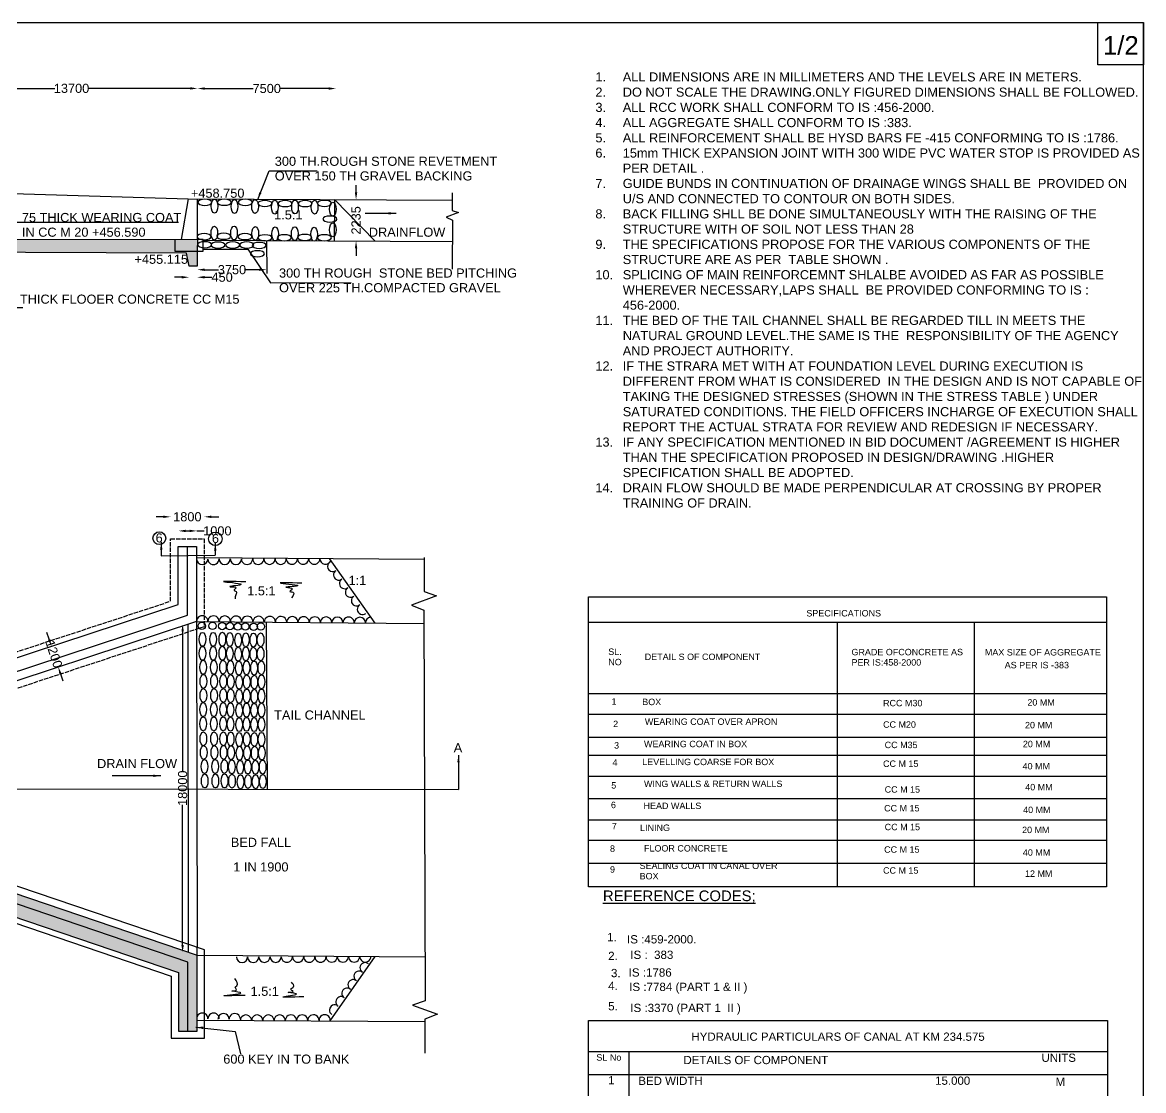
# Model space of a CAD drawing. Header units: millimetres. Extents: x 5124 to 11153714, y 2311 to 37856403.
# Drawn here: x 11092290 to 11153714, y 37797889 to 37856403 of the extents above; entities that cross this region are included whole.
import ezdxf

# ---------------------------------------------------------------- set-up
doc = ezdxf.new("R2010")
doc.units = ezdxf.units.MM
doc.header["$MEASUREMENT"] = 0
doc.linetypes.add('ACAD_ISO02W100', pattern=[15, 12, -3])
doc.layers.add('DIMENSION', color=50, linetype='Continuous')
doc.layers.add('TEXT', color=7, linetype='Continuous')
doc.styles.get("Standard").update_dxf_attribs({"font": 'arial.ttf', "height": 500})
doc.dimstyles.get("Standard").update_dxf_attribs({"dimtxt": 500, "dimasz": 400, "dimexe": 0.18, "dimexo": 0.0625, "dimgap": 0.09, "dimtad": 0, "dimdec": 0, "dimzin": 0, "dimdsep": 46, "dimtxsty": 'Standard', "dimcen": 0.09, "dimse1": 1, "dimse2": 1, "dimadec": 0, "dimazin": 0, "dimtfac": 1, "dimtdec": 0, "dimtofl": 0, "dimtmove": 0, "dimatfit": 3, "dimfxl": 0, "dimtolj": 1, "dimtzin": 0, "dimarcsym": 0})
pattern_1 = [(50, (0, 0), (537.945137, -47.064101), [56.25, -618.75]), (355, (0, 0), (-104.0635, 564.1441), [45, -495]), (100.4514, (44.83, -3.9), (433.882036, 517.0796565), [47.8051425, -525.856584]), (46.1842, (0, 150), (800.430786, -124.139261), [84.375, -928.125]), (96.6356, (66.7, 139.66), (700.997029, 730.588403), [71.707716, -788.78475]), (351.1842, (0, 150), (700.996459, 730.58895), [67.5, -742.5]), (21, (75, 112.5), (447.680289, -301.964168), [56.25, -618.75]), (326, (75, 112.5), (182.486499, 543.862534), [45, -495]), (71.4514, (112.3, 87.34), (630.1669714, 241.8978725), [47.8051425, -525.856584]), (37.5, (0, 0), (9.1198915, 249.6703904), [0, -489, 0, -502.5, 0, -496.875]), (7.5, (0, 0), (197.302153, 295.808784), [0, -286.5, 0, -477.75, 0, -189.375]), (327.5, (-167.25, 0), (400.3668271, -16.9161538), [0, -187.5, 0, -585, 0, -776.25]), (317.5, (-242.25, 0), (437.389627, 75.0787367), [0, -243.75, 0, -388.5, 0, -551.25])]

# ---------------------------------------------------------------- blocks, each defined once
blk = doc.blocks.new('*D16')
at = {"layer": 'Defpoints', "color": 0, "transparency": 16777216}
for p in [(11088078, 37852779), (11101881, 37852789), (11101881, 37852779)]:
    blk.add_point(p, dxfattribs=at)
at = {"layer": 'TEXT', "color": 0, "lineweight": -2, "transparency": 16777216}
for p, q in [((11088478, 37852789), (11094063, 37852789)), ((11101481, 37852789), (11095896, 37852789))]:
    blk.add_line(p, q, dxfattribs=at)
at = {"layer": 'TEXT', "color": 0, "transparency": 16777216}
for points in [[(11088478, 37852855), (11088478, 37852722), (11088078, 37852789)], [(11101481, 37852855), (11101481, 37852722), (11101881, 37852789)]]:
    blk.add_solid(points, dxfattribs=at)
at = {"layer": 'TEXT', "color": 0, "transparency": 16777216, "insert": (11094980, 37852789), "char_height": 500, "attachment_point": 5}
blk.add_mtext('\\A1;13700', dxfattribs=at)
blk = doc.blocks.new('*D17')
at = {"layer": 'Defpoints', "color": 0, "transparency": 16777216}
for p in [(11101881, 37852779), (11109467, 37852781), (11109467, 37852779)]:
    blk.add_point(p, dxfattribs=at)
at = {"layer": 'TEXT', "color": 0, "lineweight": -2, "transparency": 16777216}
for p, q in [((11102281, 37852781), (11104931, 37852781)), ((11109067, 37852781), (11106418, 37852781))]:
    blk.add_line(p, q, dxfattribs=at)
at = {"layer": 'TEXT', "color": 0, "transparency": 16777216}
for points in [[(11102281, 37852848), (11102281, 37852714), (11101881, 37852781)], [(11109067, 37852848), (11109067, 37852714), (11109467, 37852781)]]:
    blk.add_solid(points, dxfattribs=at)
at = {"layer": 'TEXT', "color": 0, "transparency": 16777216, "insert": (11105674, 37852781), "char_height": 500, "attachment_point": 5}
blk.add_mtext('\\A1;7500', dxfattribs=at)
blk = doc.blocks.new('*D24')
at = {"layer": 'Defpoints', "color": 0, "transparency": 16777216}
for p in [(11101870, 37843867), (11105670, 37843875), (11105670, 37842856)]:
    blk.add_point(p, dxfattribs=at)
at = {"layer": 'TEXT', "color": 0, "lineweight": -2, "transparency": 16777216}
for p, q in [((11102270, 37842856), (11103024, 37842856)), ((11105270, 37842856), (11104516, 37842856))]:
    blk.add_line(p, q, dxfattribs=at)
at = {"layer": 'TEXT', "color": 0, "transparency": 16777216}
for points in [[(11102270, 37842923), (11102270, 37842790), (11101870, 37842856)], [(11105270, 37842923), (11105270, 37842790), (11105670, 37842856)]]:
    blk.add_solid(points, dxfattribs=at)
at = {"layer": 'TEXT', "color": 0, "transparency": 16777216, "insert": (11103770, 37842856), "char_height": 500, "attachment_point": 5}
blk.add_mtext('\\A1;3750', dxfattribs=at)
blk = doc.blocks.new('*D25')
at = {"layer": 'Defpoints', "color": 0, "transparency": 16777216}
for p in [(11101420, 37843051), (11101870, 37843051), (11101870, 37842444)]:
    blk.add_point(p, dxfattribs=at)
at = {"layer": 'TEXT', "color": 0, "lineweight": -2, "transparency": 16777216}
for p, q in [((11101020, 37842444), (11100620, 37842444)), ((11102270, 37842444), (11102670, 37842444))]:
    blk.add_line(p, q, dxfattribs=at)
at = {"layer": 'TEXT', "color": 0, "transparency": 16777216}
for points in [[(11101020, 37842510), (11101020, 37842377), (11101420, 37842444)], [(11102270, 37842510), (11102270, 37842377), (11101870, 37842444)]]:
    blk.add_solid(points, dxfattribs=at)
at = {"layer": 'TEXT', "color": 0, "transparency": 16777216, "insert": (11103231, 37842444), "char_height": 500, "attachment_point": 5}
blk.add_mtext('\\A1;450', dxfattribs=at)
blk = doc.blocks.new('*D26')
at = {"layer": 'Defpoints', "color": 0, "transparency": 16777216}
for p in [(11110569, 37846697), (11110934, 37846697), (11110922, 37844424)]:
    blk.add_point(p, dxfattribs=at)
at = {"layer": 'TEXT', "color": 0, "lineweight": -2, "transparency": 16777216}
for p, q in [((11110569, 37847097), (11110569, 37847497)), ((11110569, 37844024), (11110569, 37843624))]:
    blk.add_line(p, q, dxfattribs=at)
at = {"layer": 'TEXT', "color": 0, "transparency": 16777216}
for points in [[(11110502, 37847097), (11110635, 37847097), (11110569, 37846697)], [(11110502, 37844024), (11110635, 37844024), (11110569, 37844424)]]:
    blk.add_solid(points, dxfattribs=at)
at = {"layer": 'TEXT', "color": 0, "transparency": 16777216, "insert": (11110569, 37845560), "char_height": 500, "attachment_point": 5, "rotation": 90}
blk.add_mtext('\\A1;2235', dxfattribs=at)
blk = doc.blocks.new('*D48')
at = {"layer": 'Defpoints', "color": 0, "transparency": 16777216}
for p in [(11101067, 37823439), (11101369, 37823439), (11101391, 37805464)]:
    blk.add_point(p, dxfattribs=at)
at = {"layer": 'TEXT', "color": 0, "lineweight": -2, "transparency": 16777216}
for p, q in [((11101067, 37823039), (11101067, 37815368)), ((11101067, 37805864), (11101067, 37813535))]:
    blk.add_line(p, q, dxfattribs=at)
at = {"layer": 'TEXT', "color": 0, "transparency": 16777216}
for points in [[(11101000, 37823039), (11101133, 37823039), (11101067, 37823439)], [(11101000, 37805864), (11101133, 37805864), (11101067, 37805464)]]:
    blk.add_solid(points, dxfattribs=at)
at = {"layer": 'TEXT', "color": 0, "transparency": 16777216, "insert": (11101067, 37814451), "char_height": 500, "attachment_point": 5, "rotation": 90}
blk.add_mtext('\\A1;18000', dxfattribs=at)
blk = doc.blocks.new('*D109')
at = {"layer": 'Defpoints', "color": 0, "transparency": 16777216}
for p in [(11100840, 37828112), (11101848, 37828547), (11101848, 37828112)]:
    blk.add_point(p, dxfattribs=at)
at = {"layer": 'TEXT', "color": 0, "lineweight": -2, "transparency": 16777216}
for p, q in [((11101240, 37828547), (11101448, 37828547)), ((11101848, 37828547), (11102248, 37828547))]:
    blk.add_line(p, q, dxfattribs=at)
at = {"layer": 'TEXT', "color": 0, "transparency": 16777216}
for points in [[(11101240, 37828614), (11101240, 37828481), (11100840, 37828547)], [(11101448, 37828614), (11101448, 37828481), (11101848, 37828547)]]:
    blk.add_solid(points, dxfattribs=at)
at = {"layer": 'TEXT', "color": 0, "transparency": 16777216, "insert": (11102970, 37828547), "char_height": 500, "attachment_point": 5}
blk.add_mtext('\\A1;1000', dxfattribs=at)
blk = doc.blocks.new('*D110')
at = {"layer": 'Defpoints', "color": 0, "transparency": 16777216}
for p in [(11102243, 37829320), (11100409, 37828112), (11102243, 37828112)]:
    blk.add_point(p, dxfattribs=at)
at = {"layer": 'TEXT', "color": 0, "lineweight": -2, "transparency": 16777216}
for p, q in [((11100009, 37829320), (11099609, 37829320)), ((11102643, 37829320), (11103043, 37829320))]:
    blk.add_line(p, q, dxfattribs=at)
at = {"layer": 'TEXT', "color": 0, "transparency": 16777216}
for points in [[(11100009, 37829387), (11100009, 37829254), (11100409, 37829320)], [(11102643, 37829387), (11102643, 37829254), (11102243, 37829320)]]:
    blk.add_solid(points, dxfattribs=at)
at = {"layer": 'TEXT', "color": 0, "transparency": 16777216, "insert": (11101326, 37829320), "char_height": 500, "attachment_point": 5}
blk.add_mtext('\\A1;1800', dxfattribs=at)
blk = doc.blocks.new('*D119')
at = {"layer": 'Defpoints', "color": 0, "transparency": 16777216}
for p in [(11095821, 37822872), (11096197, 37821732), (11094253, 37821091)]:
    blk.add_point(p, dxfattribs=at)
at = {"layer": 'TEXT', "color": 0, "lineweight": -2, "transparency": 16777216}
for p, q in [((11093752, 37822611), (11093626, 37822991)), ((11094378, 37820711), (11094504, 37820331))]:
    blk.add_line(p, q, dxfattribs=at)
at = {"layer": 'TEXT', "color": 0, "transparency": 16777216}
for points in [[(11093815, 37822632), (11093688, 37822590), (11093877, 37822231)], [(11094442, 37820732), (11094315, 37820690), (11094253, 37821091)]]:
    blk.add_solid(points, dxfattribs=at)
at = {"layer": 'TEXT', "color": 0, "transparency": 16777216, "insert": (11094018, 37821802), "char_height": 500, "attachment_point": 5, "rotation": 288.25863}
blk.add_mtext('\\A1;1200', dxfattribs=at)

msp = doc.modelspace()

# ---------------------------------------------------------------- hatches: boundary and pattern name
at = {"layer": 'DIMENSION'}
h = msp.add_hatch(dxfattribs=at)
h.set_pattern_fill('AR-CONC', color=0, scale=75, style=0)
h.set_pattern_definition(pattern_1)
h.paths.add_polyline_path([(11088033.9, 37846551.9), (11087513, 37846552.2), (11064439.5, 37846584.6), (11064439.4, 37846172.8), (11088033.9, 37846119.3)])
h.paths.add_polyline_path([(11088034, 37844519.4), (11064438.9, 37844532.1), (11064438.8, 37844144.6), (11088034, 37844144.6)])
h.paths.add_polyline_path([(11100643.8, 37844512.7), (11088034, 37844519.4), (11088034, 37844144.6), (11088034, 37843811.5), (11101282.6, 37843767.5), (11101419.5, 37843051.3), (11101869.7, 37843051.3), (11101869.7, 37843870.6), (11100643.8, 37843870.6)])
h.paths.add_polyline_path([(11101874.6, 37844512), (11100643.8, 37844512.7), (11100643.8, 37843870.6), (11101869.7, 37843870.6)])
h = msp.add_hatch(dxfattribs=at)
h.set_pattern_fill('AR-CONC', color=0, scale=75, style=0)
h.set_pattern_definition(pattern_1)
h.paths.add_polyline_path([(11101354, 37804926.1), (11087761.3, 37809542.9), (11087112.2, 37809542.7), (11087112.2, 37808757.3), (11087986.9, 37808726.5), (11100838.1, 37804353.2), (11100838.1, 37801152), (11101354, 37801152)])
h.paths.add_polyline_path([(11101867.6, 37805302.2), (11088044, 37809991.5), (11088047.2, 37809542.9), (11087761.3, 37809542.9), (11101354, 37804926.1), (11101354, 37801152), (11101869.8, 37801152)])

# ---------------------------------------------------------------- linework, layer by layer
at = {"layer": 'DIMENSION', "color": 0}
msp.add_lwpolyline([(10987594.9, 37856390.1), (11153694.4, 37856390.1), (11153694.4, 37739464.4), (10987594.9, 37739464.4)], close=True, dxfattribs=at)
for points in [[(11029244.9, 37848829), (11029798.3, 37848829), (11036084.9, 37851261.6), (11041216.7, 37851261.6), (11048182.8, 37846647.7), (11063264.2, 37846616.1), (11070252.4, 37851271.2), (11079357.2, 37851271.2), (11087513, 37847150.5), (11101368.4, 37846746.2), (11115847.1, 37846671.3)], [(11101368.4, 37846746.2), (11100984, 37844512.5)], [(11101874.6, 37844512), (11101886.1, 37846743.5)], [(11109380, 37846704.8), (11109366, 37844433.3)], [(11109380, 37846704.8), (11111616, 37844419.3)], [(11115831.8, 37847062.6), (11115831.8, 37846108.5), (11116188.7, 37845983.7), (11115496.9, 37845729.4), (11115858, 37845568.6), (11115827, 37842889.6)], [(11023478.1, 37844554.1), (11101874.6, 37844512), (11101869.7, 37843866.7), (11101869.7, 37843051.3), (11101419.5, 37843051.3), (11101282.6, 37843767.5), (11088034, 37843811.5), (11088034, 37844144.6), (11029244.9, 37844144.6)], [(11100643.8, 37844512.7), (11100643.8, 37843870.6), (11102188, 37843870.6), (11102188, 37844511.4), (11101874.6, 37844512)], [(11102188, 37844477.7), (11115844.4, 37844393.2)], [(11105669.1, 37844456.1), (11105673.1, 37842641.8)], [(11102188, 37843983.2), (11104634, 37843990.1), (11105878.4, 37842134), (11110301, 37842148.5)], [(11087071, 37819514), (11087071, 37820321.2), (11087956.4, 37820284.2), (11100817, 37824516.3), (11100817, 37827698.9), (11101834.3, 37827698.9), (11101834.3, 37823592.2), (11087981, 37819021.8)], [(11087904.1, 37819514.4), (11101334.5, 37823941.3), (11101334.5, 37827698.9)], [(11101834.3, 37827083.5), (11114320.4, 37827007.5)], [(11109094.4, 37827039.3), (11111588.2, 37823499.6)], [(11114291.1, 37827088.7), (11114291.1, 37825231.4), (11114977.8, 37824983.2), (11113605.9, 37824479.3), (11114286.7, 37824212.9), (11114347.1, 37802814.6), (11113664.8, 37802567.1), (11115039, 37802066.2), (11114331.9, 37801800.7), (11114331.9, 37799946.9)], [(11101391.5, 37805463.7), (11101369.1, 37823438.7)], [(11101834.3, 37823592.2), (11101867.4, 37805740.2)], [(11101834.3, 37823592.2), (11114304.4, 37823473.8)], [(11105643.8, 37823556), (11105698.1, 37814398.6)], [(11086822.6, 37809542.7), (11086822.6, 37808460.5), (11087896.3, 37808425.5), (11100445.3, 37804163.6), (11100445.3, 37800752.9), (11102262.9, 37800752.9), (11102262.9, 37805606.5), (11088041.1, 37810413.2)], [(11088044, 37809991.5), (11101867.6, 37805302.2)], [(11087112.2, 37809542.7), (11087112.2, 37808757.3), (11087986.9, 37808726.5), (11100838.1, 37804353.2), (11100838.1, 37801152), (11101869.8, 37801152), (11101867.4, 37805740.2)], [(11101354, 37801152), (11101354, 37804926.1), (11087761.3, 37809542.9)], [(11101867.6, 37805302.2), (11114340.6, 37805211.4)], [(11109156.3, 37801708.9), (11111622, 37805231.2)], [(11101869.5, 37801752.4), (11114342, 37801677.8)]]:
    msp.add_lwpolyline(points, dxfattribs=at)
at = {"layer": 'DIMENSION', "color": 0, "linetype": 'ACAD_ISO02W100', "ltscale": 20}
msp.add_lwpolyline([(11086774.5, 37819513.9), (11086774.5, 37820600.6), (11087515.6, 37820571.9), (11087854.1, 37820571.9), (11100408.7, 37824697.7), (11100408.7, 37828111.7), (11102243.4, 37828111.7), (11102243.4, 37823293.5), (11087984, 37818598)], dxfattribs=at)
at = {"layer": 'DIMENSION', "color": 0}
for centre in [(11102115.4, 37823343.7), (11102700.2, 37823343.7), (11103231.4, 37823335.8), (11103658.4, 37823324.7), (11104092.7, 37823306.1), (11104501.1, 37823309.9), (11104961.4, 37823295), (11105347.5, 37823313.5)]:
    msp.add_circle(centre, 201, dxfattribs=at)
for centre, radius, start, end in [((11102141.3, 37827008.6), 307, 180.442711, 0), ((11102755.4, 37827009.7), 307, 180.221356, 0.221356), ((11103369.4, 37827014.5), 307, 180.66407, 359.778641), ((11103983.5, 37827015.7), 307, 180.442711, 0), ((11104597.6, 37827016.9), 307, 180.221356, 0.221356), ((11105211.6, 37827019.2), 307, 180.221356, 0.221356), ((11105825.7, 37827021.6), 307, 180.221356, 0.221356), ((11106439.8, 37827024), 307, 180.221356, 0.221356), ((11107053.8, 37827026.3), 307, 180.221356, 0.221356), ((11107667.9, 37827028.7), 307, 180.221356, 0.221356), ((11108282, 37827031.1), 307, 180.221356, 0.221356), ((11108896, 37827033.5), 307, 180.221356, 337.79188), ((11109288.2, 37826608.6), 286.8, 140.501436, 307.754046), ((11109615.9, 37826138.6), 286.8, 122.022946, 307.519891), ((11109942.7, 37825667.9), 286.8, 122.022946, 307.519891), ((11110269.5, 37825197.2), 286.8, 122.022946, 307.519891), ((11110596.3, 37824726.4), 286.8, 122.022946, 307.519891), ((11110923.1, 37824255.7), 286.8, 122.022946, 307.519891), ((11102142.7, 37823595.3), 308.4, 358.339572, 180.57218), ((11102759.4, 37823587), 308.4, 358.78612, 180.125631), ((11103376.1, 37823578.8), 308.4, 359.232629, 179.679123), ((11103992.9, 37823572.9), 308.4, 359.232629, 179.679123), ((11104609.6, 37823569.4), 308.4, 358.78612, 180.125631), ((11105226.3, 37823561.2), 308.4, 359.232629, 179.679123), ((11105843.1, 37823555.3), 308.4, 359.232629, 179.679123), ((11106459.9, 37823551.9), 308.4, 358.78612, 180.125631), ((11107076.6, 37823543.6), 308.4, 359.232629, 179.679123), ((11107693.3, 37823540.2), 308.4, 358.78612, 180.125631), ((11108310.1, 37823531.9), 308.4, 359.232629, 179.679123), ((11108926.8, 37823527.2), 308.4, 359.009378, 179.902374), ((11109543.5, 37823519), 308.4, 359.455876, 179.455876), ((11110160.3, 37823518.5), 308.4, 359.009378, 179.902374), ((11110777.1, 37823510.2), 308.4, 359.455876, 179.455876), ((11111393.8, 37823509.7), 308.4, 95.412723, 179.902374), ((11104322, 37805213.7), 307, 180.442711, 0), ((11104936, 37805214.9), 307, 180.221356, 0.221356), ((11105550.1, 37805219.6), 307, 180.66407, 359.778641), ((11106164.2, 37805220.8), 307, 180.442711, 0), ((11106778.2, 37805222), 307, 180.221356, 0.221356), ((11107392.3, 37805224.4), 307, 180.221356, 0.221356), ((11108006.4, 37805226.7), 307, 180.221356, 0.221356), ((11108620.4, 37805229.1), 307, 180.221356, 0.221356), ((11109234.5, 37805231.5), 307, 180.221356, 0.221356), ((11109848.6, 37805232.7), 307, 180.221356, 0.221356), ((11110462.7, 37805233.9), 307, 180.221356, 0.221356), ((11111076.7, 37805235.1), 307, 180.221356, 0.221356), ((11111069.7, 37804612.9), 286.8, 50.727827, 238.262388), ((11110741, 37804149.2), 286.8, 50.727827, 238.262388), ((11110408.5, 37803683.2), 286.8, 50.727827, 238.262388), ((11109743.7, 37802751.2), 286.8, 50.727827, 238.262388), ((11110076.1, 37803217.2), 286.8, 50.727827, 238.262388), ((11109393.3, 37802297.3), 286.8, 50.727827, 238.262388), ((11102147.7, 37801823.8), 308.4, 359.106943, 181.339552), ((11102764.5, 37801823.8), 308.4, 359.553492, 180.893003), ((11103304.8, 37801800.3), 308.4, 359.106943, 181.339552), ((11103921.6, 37801800.3), 308.4, 359.553492, 180.893003), ((11104532.8, 37801721.6), 308.4, 359.106943, 181.339552), ((11105149.5, 37801721.6), 308.4, 359.553492, 180.893003), ((11105766.3, 37801721.6), 308.4, 0, 180.446495), ((11106383.1, 37801724), 308.4, 0, 180.446495), ((11106999.9, 37801728.8), 308.4, 359.553492, 180.893003), ((11107616.6, 37801728.8), 308.4, 0, 180.446495), ((11108233.4, 37801731.2), 308.4, 0, 180.446495), ((11108850.2, 37801736), 308.4, 359.553492, 180.893003)]:
    msp.add_arc(centre, radius, start, end, dxfattribs=at)
at = {"layer": 'DIMENSION', "color": 0, "extrusion": (0, 0, -1)}
for centre in [(11102284.6, 37846546.5), (11103351.5, 37846554), (11104500.1, 37846547.9), (11105574.5, 37846484.8), (11106680.6, 37846476.9), (11107779.7, 37846480.9), (11108834.4, 37846488.8), (11109137.5, 37845629.6), (11102244.6, 37844665.8), (11103318.8, 37844688.1), (11104481.9, 37844671.4), (11105578.2, 37844604.7), (11106638.4, 37844610.2), (11107757, 37844626.9), (11108831.2, 37844610.2), (11102272.4, 37844226.6), (11103007, 37844204.3), (11103808.5, 37844209.9), (11104582.1, 37844209.9), (11105261.1, 37844187.6), (11105166.4, 37843731.8)]:
    msp.add_ellipse(centre, major_axis=(383.9, 0), ratio=0.4316396, dxfattribs=at)
at = {"layer": 'DIMENSION', "color": 0}
for centre in [(11102809.4, 37846333.4), (11103906.9, 37846321.5), (11105034.1, 37846321.5), (11106113.8, 37846280), (11107223.3, 37846291.9), (11108299.5, 37846282.6), (11109297.4, 37846173.1), (11109292.5, 37845043.5), (11102805.2, 37844855.9), (11103883, 37844867.6), (11105048.9, 37844844.2), (11106134.9, 37844815.3), (11107207, 37844832.8), (11108279, 37844797.7), (11102150.1, 37822610.1), (11102734.9, 37822610.1), (11103242.7, 37822612.5), (11103647.4, 37822596.1), (11104110.6, 37822565.4), (11104524.9, 37822583.9), (11104942.2, 37822568.5), (11105340.8, 37822580.8), (11102150.1, 37821841), (11102734.9, 37821841), (11103242.7, 37821843.5), (11103647.4, 37821827), (11104110.6, 37821796.4), (11104524.9, 37821814.8), (11104942.2, 37821799.5), (11105340.8, 37821811.7), (11102187.8, 37821077.3), (11102772.7, 37821077.3), (11103280.4, 37821079.8), (11103685.2, 37821063.4), (11104148.3, 37821032.7), (11104562.6, 37821051.1), (11104979.9, 37821035.8), (11105378.5, 37821048), (11102203.2, 37820305.6), (11102788.1, 37820305.6), (11103295.9, 37820308.1), (11103700.6, 37820291.7), (11104163.7, 37820261), (11104578, 37820279.5), (11104995.3, 37820264.1), (11105393.9, 37820276.4), (11102203.2, 37819529.9), (11102788.1, 37819529.9), (11103295.9, 37819532.4), (11103700.6, 37819516), (11104163.7, 37819485.3), (11104578, 37819503.7), (11104995.3, 37819488.4), (11105393.9, 37819500.6), (11102197.8, 37818759.1), (11102782.6, 37818759.1), (11103290.4, 37818761.6), (11103695.1, 37818745.2), (11104158.3, 37818714.5), (11104572.5, 37818733), (11104989.8, 37818717.6), (11105388.5, 37818729.9), (11102197.8, 37817977.7), (11102782.6, 37817977.7), (11103290.4, 37817980.2), (11103695.1, 37817963.8), (11104158.3, 37817933.1), (11104572.5, 37817951.6), (11104989.8, 37817936.2), (11105388.5, 37817948.5), (11102202.6, 37817159.6), (11102787.5, 37817159.6), (11103295.3, 37817162.1), (11103700, 37817145.7), (11104163.1, 37817115), (11104577.4, 37817133.4), (11104994.7, 37817118.1), (11105393.3, 37817130.3), (11102221.7, 37816411.7), (11102806.5, 37816411.7), (11103314.3, 37816414.2), (11103719.1, 37816397.8), (11104182.2, 37816367.1), (11104596.5, 37816385.5), (11105013.8, 37816370.2), (11105412.4, 37816382.4), (11102260.7, 37815642), (11102845.5, 37815642), (11103353.3, 37815644.5), (11103758, 37815628.1), (11104221.2, 37815597.4), (11104635.4, 37815615.8), (11105052.7, 37815600.5), (11105451.4, 37815612.7), (11102275.1, 37814850), (11102859.9, 37814850), (11103367.7, 37814852.4), (11103772.4, 37814836), (11104649.8, 37814823.8), (11104235.6, 37814805.3), (11105067.1, 37814808.4), (11105465.8, 37814820.7)]:
    msp.add_ellipse(centre, major_axis=(0, -381.8), ratio=0.4747174, dxfattribs=at)
at = {"layer": 'TEXT'}
msp.add_lwpolyline([(11151209.5, 37856403), (11153713.5, 37856403), (11153713.5, 37854076.5), (11151209.5, 37854076.5)], close=True, dxfattribs=at)
at = {"layer": 'TEXT', "color": 0}
for points in [[(11123307.9, 37824933.4), (11151691.2, 37824933.4), (11151691.2, 37809054.8), (11123307.9, 37809054.8)], [(11123304, 37801720.6), (11151730.7, 37801720.6), (11151730.7, 37782794.7), (11123304, 37782794.7)]]:
    msp.add_lwpolyline(points, close=True, dxfattribs=at)
for points in [[(11123307.9, 37823554.5), (11151691.2, 37823554.5)], [(11136932.5, 37823554.5), (11136932.5, 37809054.8)], [(11144431.7, 37823554.5), (11144431.7, 37809054.8)], [(11123307.9, 37819637.9), (11151691.2, 37819637.9)], [(11123307.9, 37818514), (11151691.2, 37818514)], [(11123307.9, 37817253.9), (11151691.2, 37817253.9)], [(11123307.9, 37816266.2), (11151691.2, 37816266.2)], [(11123307.9, 37815108.2), (11151691.2, 37815108.2)], [(11123307.9, 37813882.2), (11151691.2, 37813882.2)], [(11123307.9, 37812724.2), (11151691.2, 37812724.2)], [(11123307.9, 37811600.3), (11151691.2, 37811600.3)], [(11123307.9, 37810340.2), (11151691.2, 37810340.2)], [(11123304, 37800028.4), (11151730.7, 37800028.4)], [(11125534.1, 37782786.6), (11125534.1, 37800006)], [(11123304, 37798776.5), (11151730.7, 37798776.5)]]:
    msp.add_lwpolyline(points, dxfattribs=at)
for centre, radius in [((11099791.9, 37828150.1), 348.1), ((11102859.8, 37828114.9), 368.1)]:
    msp.add_circle(centre, radius, dxfattribs=at)
for points in [[(11104534.5, 37825753.9), (11103380.6, 37825759.5), (11104244.6, 37825598), (11103664.9, 37825492.1), (11103988.2, 37825419.8), (11103882.3, 37825291.7), (11103993.8, 37825224.8), (11103977.1, 37825041.1), (11103949.2, 37824829.5)], [(11107601.8, 37825681.1), (11106464.7, 37825686.7), (11107351, 37825530.8), (11106743.4, 37825458.4), (11107072.3, 37825358.1), (11106932.9, 37825235.6), (11107111.3, 37825191.1), (11107033.3, 37824873.7)], [(11104489.7, 37803104.7), (11103396.5, 37803104.7), (11104222.6, 37803259.9), (11103769.2, 37803346.7), (11104017.6, 37803408.8), (11103949.3, 37803545.3), (11104036.2, 37803632.2), (11103930.7, 37804023.1)], [(11107709.1, 37803024.5), (11106644.8, 37803042.8), (11107286.8, 37803192), (11106845.8, 37803266.5), (11107119.1, 37803322.4), (11106994.8, 37803440.3), (11107137.7, 37803576.8), (11107038.3, 37803825)]]:
    msp.add_spline(points, degree=3, dxfattribs=at)

# ---------------------------------------------------------------- texts
at = {"layer": 'DIMENSION', "color": 0}
msp.add_text('SPECIFICATIONS ', height=351.475, dxfattribs=at).set_placement((11135239.8, 37823861.5))
at = {"layer": 'TEXT', "color": 0}
for s, height, p in [('1/2', 1012.5, (11151483.6, 37854640.1)), ('300 TH.ROUGH STONE REVETMENT', 500, (11106116.5, 37848547.6)), ('OVER 150 TH GRAVEL BACKING', 500, (11106116.5, 37847744.4)), ('+458.750', 500, (11101521.1, 37846799.5)), ('75 THICK WEARING COAT', 500, (11092260.8, 37845466.1)), ('1.5:1', 500, (11106081.4, 37845613)), ('IN CC M 20 +456.590 ', 500, (11092260.8, 37844662.9)), ('DRAINFLOW', 500, (11111268, 37844663.1)), ('+455.115', 500, (11098430.4, 37843180.4)), ('300 TH ROUGH  STONE BED PITCHING ', 500, (11106349, 37842425.1)), ('OVER 225 TH.COMPACTED GRAVEL ', 500, (11106349, 37841621.9)), ('700 THICK FLOOER CONCRETE CC M15 ', 500, (11090795.1, 37840993.3)), ('6', 500, (11099586.4, 37827915.9)), ('6', 500, (11102669.1, 37827885.8)), ('1:1', 500, (11110157.3, 37825590.4)), ('1.5:1', 500, (11104605, 37825017.4)), ('SL.', 351.47, (11124386.9, 37821754.6)), ('GRADE OFCONCRETE AS ', 351.475, (11137710.1, 37821735.4)), ('MAX SIZE OF AGGREGATE ', 351.475, (11145018.8, 37821723.4)), ('NO ', 351.47, (11124386.9, 37821190)), ('DETAIL S OF COMPONENT ', 351.475, (11126385.6, 37821475.7)), ('PER IS:458-2000', 351.475, (11137710.1, 37821170.8)), ('AS PER IS -383', 351.475, (11146105.5, 37821022.5)), ('1', 351.5, (11124566.8, 37819030.6)), ('BOX', 351.47, (11126248.2, 37819003)), ('RCC M30', 351.47, (11139441.3, 37818940.7)), ('20 MM', 351.47, (11147347.9, 37818979)), ('TAIL CHANNEL', 500, (11106082.9, 37818211.7)), ('WEARING COAT OVER APRON ', 351.475, (11126392.2, 37817923.7)), ('2', 351.5, (11124653.4, 37817801.1)), ('CC M20 ', 351.47, (11139441.3, 37817765.2)), ('20 MM', 351.47, (11147217.5, 37817733.5)), ('WEARING COAT IN BOX', 351.475, (11126344.2, 37816700.4)), ('20 MM', 351.47, (11147101.5, 37816699)), ('A', 500, (11115919.1, 37816423.8)), ('3', 351.5, (11124705.4, 37816623.4)), ('CC M35', 351.47, (11139529.6, 37816648.5)), ('DRAIN FLOW ', 500, (11096379.3, 37815553.3)), ('4', 351.5, (11124618.8, 37815688.3)), ('LEVELLING COARSE FOR BOX ', 351.475, (11126248.2, 37815717)), ('CC M 15 ', 351.47, (11139441.3, 37815619.9)), ('40 MM', 351.47, (11147087, 37815482.5)), ('5', 351.5, (11124550.1, 37814434)), ('WING WALLS & RETURN WALLS ', 351.475, (11126344.2, 37814517.7)), ('40 MM ', 351.47, (11147232, 37814338.4)), ('CC M 15 ', 351.47, (11139529.6, 37814209.3)), ('6', 351.5, (11124532.8, 37813360.3)), ('HEAD WALLS ', 351.475, (11126320.5, 37813311.6)), ('CC M 15 ', 351.47, (11139500.2, 37813180.7)), ('40 MM ', 351.47, (11147116, 37813092.9)), ('7', 351.5, (11124584.8, 37812200)), ('LINING ', 351.47, (11126128.4, 37812112.3)), ('CC M 15 ', 351.47, (11139529.6, 37812152.1)), ('20 MM ', 351.47, (11147058, 37811992.3)), ('BED FALL ', 500, (11103707.4, 37811238.5)), ('8', 351.5, (11124480.8, 37810970.4)), ('FLOOR CONCRETE ', 351.475, (11126344.5, 37810985)), ('CC M 15 ', 351.47, (11139500.2, 37810917.9)), ('40 MM ', 351.47, (11147101.5, 37810756.5)), ('1 IN 1900 ', 500, (11103840.1, 37809890.9)), ('SEALING COAT IN CANAL OVER ', 351.475, (11126104.4, 37810025.5)), ('9', 351.5, (11124480.8, 37809827.5)), ('BOX ', 351.47, (11126104.4, 37809460.9)), ('CC M 15 ', 351.47, (11139441.3, 37809771.8)), ('12 MM ', 351.47, (11147217.4, 37809597.9)), ('%%UREFERENCE CODES;', 582.746, (11124094, 37808268.2)), ('1.', 453.25, (11124320.8, 37806070.6)), ('IS :459-2000.', 453.247, (11125412.6, 37805949.4)), ('2.', 453.25, (11124381.5, 37805040.4)), ('IS :  383', 453.25, (11125594.5, 37805101)), ('3.', 453.25, (11124533.1, 37804101.1)), ('IS :1786', 453.25, (11125503.6, 37804131.4)), ('1.5:1', 500, (11104788.8, 37803079.3)), ('4.', 453.25, (11124381.5, 37803404.2)), ('IS :7784 (PART 1 & II )', 453.247, (11125533.9, 37803343.6)), ('5.', 453.25, (11124381.5, 37802283.1)), ('IS :3370 (PART 1  II )', 453.247, (11125594.5, 37802192.2)), ('HYDRAULIC PARTICULARS OF CANAL AT KM 234.575', 450, (11128942, 37800617.1)), ('600 KEY IN TO BANK ', 500, (11103293.8, 37799361.7)), ('SL No', 353.69, (11123733.1, 37799528.8)), ('UNITS ', 450, (11148121.8, 37799463.7)), ('DETAILS OF COMPONENT ', 450, (11128505.8, 37799338.5)), ('1', 450, (11124375.5, 37798230)), ('BED WIDTH ', 450, (11126033.2, 37798197.7)), ('15.000', 450, (11142293.1, 37798206.5)), ('M', 450, (11148891.7, 37798140.6))]:
    msp.add_text(s, height=height, dxfattribs=at).set_placement(p)
at = {"layer": 'TEXT', "color": 0, "insert": (11123180.3, 37853667.5), "char_height": 500, "attachment_point": 1}
msp.add_mtext_dynamic_manual_height_columns('\\pi-1500,l2000,t2000;1.^IALL DIMENSIONS ARE IN MILLIMETERS AND THE LEVELS ARE IN METERS. \\P2.^IDO NOT SCALE THE DRAWING.ONLY FIGURED DIMENSIONS SHALL BE FOLLOWED.\\P3.^IALL RCC WORK SHALL CONFORM TO IS :456-2000.\\P4.^IALL AGGREGATE SHALL CONFORM TO IS :383.\\P5.^IALL REINFORCEMENT SHALL BE HYSD BARS FE -415 CONFORMING TO IS :1786.\\P6.^I15mm THICK EXPANSION JOINT WITH 300 WIDE PVC WATER STOP IS PROVIDED AS PER DETAIL .\\P7.^IGUIDE BUNDS IN CONTINUATION OF DRAINAGE WINGS SHALL BE  PROVIDED ON U/S AND CONNECTED TO CONTOUR ON BOTH SIDES.\\P8.^IBACK FILLING SHLL BE DONE SIMULTANEOUSLY WITH THE RAISING OF THE STRUCTURE WITH OF SOIL NOT LESS THAN 28\\P9.^ITHE SPECIFICATIONS PROPOSE FOR THE VARIOUS COMPONENTS OF THE STRUCTURE ARE AS PER  TABLE SHOWN .\\P10.^ISPLICING OF MAIN REINFORCEMNT SHLALBE AVOIDED AS FAR AS POSSIBLE WHEREVER NECESSARY,LAPS SHALL  BE PROVIDED CONFORMING TO IS : 456-2000. \\P11.^ITHE BED OF THE TAIL CHANNEL SHALL BE REGARDED TILL IN MEETS THE NATURAL GROUND LEVEL.THE SAME IS THE  RESPONSIBILITY OF THE AGENCY AND PROJECT AUTHORITY.\\P12.^IIF THE STRARA MET WITH AT FOUNDATION LEVEL DURING EXECUTION IS DIFFERENT FROM WHAT IS CONSIDERED  IN THE DESIGN AND IS NOT CAPABLE OF TAKING THE DESIGNED STRESSES (SHOWN IN THE STRESS TABLE ) UNDER SATURATED CONDITIONS. THE FIELD OFFICERS INCHARGE OF EXECUTION SHALL REPORT THE ACTUAL STRATA FOR REVIEW AND REDESIGN IF NECESSARY.\\P13.^IIF ANY SPECIFICATION MENTIONED IN BID DOCUMENT /AGREEMENT IS HIGHER THAN THE SPECIFICATION PROPOSED IN DESIGN/DRAWING .HIGHER SPECIFICATION SHALL BE ADOPTED. \\P14.^IDRAIN FLOW SHOULD BE MADE PERPENDICULAR AT CROSSING BY PROPER TRAINING OF DRAIN. ', width=30514.093, gutter_width=2500, heights=[0], dxfattribs=at)

# ---------------------------------------------------------------- dimensions: what is measured, and where the dimension line sits
at = {"layer": 'TEXT', "color": 0}
for base, p1, p2, text, picture, middle in [((11101881.5, 37852788.8), (11088077.9, 37852779), (11101881.5, 37852779), '13700', '*D16', (11094979.7, 37852788.8)), ((11109467.4, 37852781), (11101881.5, 37852779), (11109467.4, 37852779), '7500', '*D17', (11105674.4, 37852781)), ((11105670.4, 37842856.4), (11101869.7, 37843866.7), (11105670.4, 37843875), '3750', '*D24', (11103770.1, 37842856.4)), ((11101869.7, 37842443.7), (11101419.5, 37843051.3), (11101869.7, 37843051.3), '450', '*D25', (11103231.4, 37842443.7)), ((11102243.4, 37829320.3), (11100408.7, 37828111.7), (11102243.4, 37828111.7), '1800', '*D110', (11101326.1, 37829320.3)), ((11101848.1, 37828547.2), (11100840.4, 37828111.7), (11101848.1, 37828111.7), '1000', '*D109', (11102970.4, 37828547.2))]:
    dim = msp.add_linear_dim(base=base, p1=p1, p2=p2, text=text, dimstyle='Standard', dxfattribs=at)
    dim.commit()
    dim.dimension.update_dxf_attribs({"geometry": picture, "text_midpoint": middle})
for base, p1, p2, text, picture, middle in [((11110568.5, 37846696.7), (11110922.2, 37844423.6), (11110933.9, 37846696.7), '2235', '*D26', (11110568.5, 37845560.2)), ((11101066.6, 37823438.7), (11101391.5, 37805463.7), (11101369.1, 37823438.7), '18000', '*D48', (11101066.6, 37814451.2))]:
    dim = msp.add_linear_dim(base=base, p1=p1, p2=p2, angle=90, text=text, dimstyle='Standard', dxfattribs=at)
    dim.commit()
    dim.dimension.update_dxf_attribs({"geometry": picture, "text_midpoint": middle})
dim = msp.add_linear_dim(base=(11094253.1, 37821091), p1=(11095821.2, 37822872.3), p2=(11096197.3, 37821732.4), angle=288.258631, text='1200', dimstyle='Standard', dxfattribs=at)
dim.commit()
dim.dimension.update_dxf_attribs({"geometry": '*D119', "text_midpoint": (11094018.5, 37821802), "dimtype": 161})

# ---------------------------------------------------------------- leaders
at = {"layer": 'DIMENSION', "color": 0}
for points in [[(11099896.6, 37827927.1), (11099896.6, 37827175.6), (11102856.5, 37827215.5)], [(11102854.6, 37827873.9), (11102856.5, 37827215.5)], [(11000863.6, 37816508.7), (11000863.6, 37814598.9), (11116189.3, 37814378.6)], [(11116178.3, 37816268.4), (11116189.3, 37814378.6)]]:
    msp.add_leader(points, dimstyle='Standard', override={"dimgap": 0.09, "dimtad": 0}, dxfattribs=at)
at = {"layer": 'TEXT', "color": 0}
for points in [[(11105179.1, 37846708.9), (11105805.2, 37848281.8), (11108430.2, 37848281.8)], [(11112763.6, 37845944.7), (11111075.3, 37845944.7)], [(11090231.7, 37844512.1), (11090231.7, 37845469.6), (11100848.3, 37845469.6)], [(11090599.7, 37844178.8), (11090599.7, 37840778.3), (11092320.5, 37840778.3)], [(11099866.4, 37815132.8), (11097213.9, 37815132.8)], [(11101793.2, 37801368.5), (11103937.2, 37801119.2), (11104234.4, 37799893.1)]]:
    msp.add_leader(points, dimstyle='Standard', override={"dimgap": 0.09, "dimtad": 0}, dxfattribs=at)

doc.saveas('drawing.dxf')
